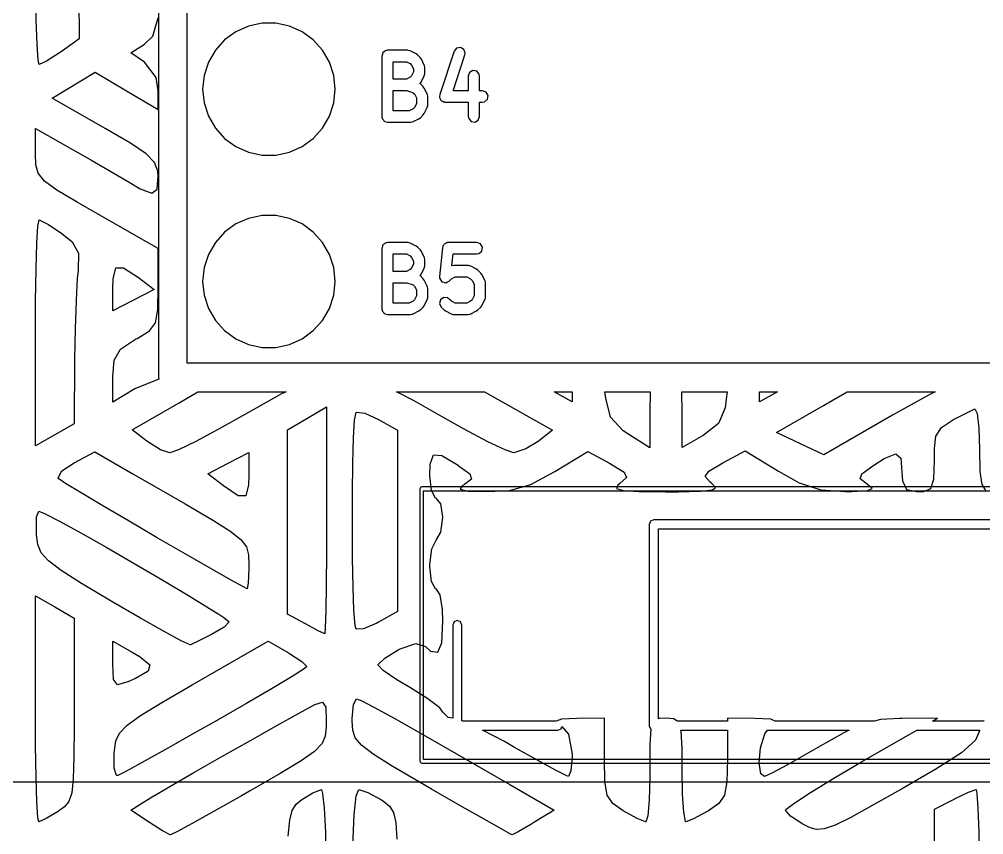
# Model space of a CAD drawing. Header units: millimetres. Extents: x 38 to 487, y 14 to 137.
# Drawn here: x 55.53 to 68.28, y 83.95 to 94.73 of the extents above; entities that cross this region are included whole.
import ezdxf

# ---------------------------------------------------------------- set-up
doc = ezdxf.new("R2010")
doc.units = ezdxf.units.MM
doc.layers.add('BLACK', color=20, linetype='Continuous')

msp = doc.modelspace()

# ---------------------------------------------------------------- linework, layer by layer
msp.add_line((79.912, 84.648), (52.924, 84.648))
at = {"layer": 'BLACK', "linetype": 'Continuous'}
for p, q in [((57.753, 90.184), (57.753, 117.744)), ((57.372, 108.662), (57.372, 89.993)), ((56.311, 95.617), (56.322, 94.468)), ((55.754, 94.723), (55.747, 95.142)), ((55.766, 94.396), (55.754, 94.723)), ((57.297, 94.505), (57.369, 94.748)), ((58.562, 94.637), (58.394, 94.563)), ((58.741, 94.675), (58.562, 94.637)), ((58.924, 94.675), (58.741, 94.675)), ((59.103, 94.637), (58.924, 94.675)), ((59.271, 94.563), (59.103, 94.637)), ((57.188, 94.399), (57.297, 94.505)), ((58.394, 94.563), (58.246, 94.455)), ((59.419, 94.455), (59.271, 94.563)), ((55.781, 94.189), (55.766, 94.396)), ((56.322, 94.468), (56.084, 94.298)), ((57.008, 94.286), (57.188, 94.399)), ((58.246, 94.455), (58.124, 94.319)), ((59.542, 94.319), (59.419, 94.455)), ((56.063, 94.283), (55.892, 94.174)), ((56.084, 94.298), (56.063, 94.283)), ((57.188, 94.16), (57.008, 94.286)), ((58.124, 94.319), (58.032, 94.16)), ((59.633, 94.16), (59.542, 94.319)), ((60.333, 94.26), (60.326, 94.242)), ((60.336, 94.279), (60.333, 94.26)), ((60.341, 94.284), (60.336, 94.279)), ((60.344, 94.29), (60.341, 94.284)), ((60.361, 94.3), (60.344, 94.29)), ((60.375, 94.312), (60.361, 94.3)), ((60.385, 94.314), (60.375, 94.312)), ((60.388, 94.316), (60.385, 94.314)), ((60.391, 94.315), (60.388, 94.316)), ((60.401, 94.317), (60.391, 94.315)), ((60.668, 94.317), (60.401, 94.317)), ((60.672, 94.315), (60.668, 94.317)), ((60.676, 94.316), (60.672, 94.315)), ((60.701, 94.309), (60.676, 94.316)), ((60.778, 94.271), (60.701, 94.309)), ((60.779, 94.27), (60.778, 94.271)), ((60.797, 94.257), (60.779, 94.27)), ((60.835, 94.219), (60.797, 94.257)), ((61.282, 94.304), (61.092, 93.732)), ((61.267, 93.783), (61.425, 94.256)), ((61.314, 94.344), (61.282, 94.304)), ((61.365, 94.354), (61.314, 94.344)), ((61.41, 94.33), (61.365, 94.354)), ((61.428, 94.282), (61.41, 94.33)), ((61.425, 94.256), (61.428, 94.282)), ((55.795, 94.129), (55.781, 94.189)), ((55.892, 94.174), (55.795, 94.129)), ((57.34, 93.956), (57.188, 94.16)), ((58.032, 94.16), (57.975, 93.986)), ((59.69, 93.986), (59.633, 94.16)), ((60.326, 94.242), (60.326, 93.442)), ((60.476, 93.936), (60.476, 94.167)), ((60.476, 94.167), (60.65, 94.167)), ((60.65, 94.167), (60.7, 94.142)), ((60.7, 94.142), (60.72, 94.121)), ((60.72, 94.121), (60.745, 94.072)), ((60.836, 94.217), (60.835, 94.219)), ((60.849, 94.199), (60.836, 94.217)), ((60.887, 94.123), (60.849, 94.199)), ((60.888, 94.119), (60.887, 94.123)), ((55.968, 93.684), (56.533, 94.027)), ((56.533, 94.027), (56.951, 93.781)), ((60.745, 94.031), (60.72, 93.981)), ((60.745, 94.072), (60.745, 94.031)), ((60.887, 93.98), (60.895, 94.005)), ((60.891, 94.115), (60.888, 94.119)), ((60.895, 94.089), (60.891, 94.115)), ((60.894, 94.009), (60.895, 94.013)), ((60.895, 94.005), (60.894, 94.009)), ((60.895, 94.013), (60.895, 94.089)), ((61.487, 94.023), (61.469, 93.975)), ((61.531, 94.049), (61.487, 94.023)), ((61.581, 94.04), (61.531, 94.049)), ((61.614, 94.001), (61.581, 94.04)), ((61.619, 93.975), (61.614, 94.001)), ((57.369, 93.784), (57.34, 93.956)), ((57.975, 93.986), (57.956, 93.804)), ((59.709, 93.804), (59.69, 93.986)), ((60.65, 93.936), (60.476, 93.936)), ((60.7, 93.961), (60.65, 93.936)), ((60.72, 93.981), (60.7, 93.961)), ((60.83, 93.879), (60.835, 93.884)), ((60.835, 93.876), (60.83, 93.879)), ((60.835, 93.884), (60.848, 93.902)), ((60.873, 93.838), (60.835, 93.876)), ((60.848, 93.902), (60.849, 93.904)), ((60.849, 93.904), (60.887, 93.98)), ((61.469, 93.975), (61.469, 93.783)), ((61.619, 93.783), (61.619, 93.975)), ((56.951, 93.781), (57.369, 93.534)), ((57.369, 93.534), (57.369, 93.784)), ((57.956, 93.804), (57.975, 93.622)), ((59.69, 93.622), (59.709, 93.804)), ((60.476, 93.517), (60.476, 93.786)), ((60.476, 93.786), (60.656, 93.786)), ((60.656, 93.786), (60.742, 93.757)), ((60.742, 93.757), (60.759, 93.74)), ((60.759, 93.74), (60.783, 93.691)), ((60.874, 93.836), (60.873, 93.838)), ((60.887, 93.818), (60.874, 93.836)), ((60.925, 93.742), (60.887, 93.818)), ((60.926, 93.738), (60.925, 93.742)), ((60.929, 93.734), (60.926, 93.738)), ((61.469, 93.783), (61.267, 93.783)), ((61.658, 93.783), (61.619, 93.783)), ((61.706, 93.766), (61.658, 93.783)), ((61.732, 93.722), (61.706, 93.766)), ((56.668, 93.286), (55.968, 93.684)), ((57.975, 93.622), (58.032, 93.447)), ((59.633, 93.447), (59.69, 93.622)), ((60.783, 93.612), (60.759, 93.562)), ((60.783, 93.691), (60.783, 93.612)), ((60.933, 93.708), (60.929, 93.734)), ((60.933, 93.594), (60.933, 93.708)), ((61.092, 93.732), (61.088, 93.706)), ((61.088, 93.706), (61.09, 93.701)), ((61.09, 93.701), (61.089, 93.695)), ((61.089, 93.695), (61.099, 93.678)), ((61.099, 93.678), (61.107, 93.659)), ((61.107, 93.659), (61.112, 93.656)), ((61.112, 93.656), (61.115, 93.651)), ((61.115, 93.651), (61.134, 93.644)), ((61.134, 93.644), (61.152, 93.634)), ((61.152, 93.634), (61.158, 93.635)), ((61.158, 93.635), (61.163, 93.633)), ((61.163, 93.633), (61.469, 93.633)), ((61.469, 93.633), (61.469, 93.442)), ((61.619, 93.442), (61.619, 93.633)), ((61.619, 93.633), (61.658, 93.633)), ((61.658, 93.633), (61.684, 93.638)), ((61.684, 93.638), (61.723, 93.671)), ((61.723, 93.671), (61.732, 93.722)), ((60.688, 93.517), (60.476, 93.517)), ((60.738, 93.542), (60.688, 93.517)), ((60.759, 93.562), (60.738, 93.542)), ((60.873, 93.465), (60.886, 93.483)), ((60.886, 93.483), (60.887, 93.484)), ((60.887, 93.484), (60.925, 93.561)), ((60.925, 93.561), (60.933, 93.586)), ((60.932, 93.59), (60.933, 93.594)), ((60.933, 93.586), (60.932, 93.59)), ((58.032, 93.447), (58.124, 93.289)), ((59.542, 93.289), (59.633, 93.447)), ((60.326, 93.442), (60.328, 93.432)), ((60.328, 93.432), (60.327, 93.429)), ((60.327, 93.429), (60.329, 93.426)), ((60.329, 93.426), (60.331, 93.416)), ((60.331, 93.416), (60.343, 93.401)), ((60.343, 93.401), (60.353, 93.384)), ((60.353, 93.384), (60.359, 93.382)), ((60.359, 93.382), (60.364, 93.377)), ((60.364, 93.377), (60.383, 93.373)), ((60.383, 93.373), (60.401, 93.367)), ((60.401, 93.367), (60.706, 93.367)), ((60.706, 93.367), (60.732, 93.371)), ((60.732, 93.371), (60.735, 93.374)), ((60.735, 93.374), (60.739, 93.375)), ((60.739, 93.375), (60.816, 93.413)), ((60.816, 93.413), (60.834, 93.426)), ((60.834, 93.426), (60.835, 93.427)), ((60.835, 93.427), (60.873, 93.465)), ((61.469, 93.442), (61.474, 93.416)), ((61.474, 93.416), (61.506, 93.377)), ((61.506, 93.377), (61.557, 93.368)), ((61.557, 93.368), (61.601, 93.394)), ((61.601, 93.394), (61.619, 93.442)), ((55.744, 92.954), (55.744, 93.286)), ((55.744, 93.286), (56.236, 93.007)), ((57.001, 93.091), (56.668, 93.286)), ((58.124, 93.289), (58.246, 93.153)), ((59.419, 93.153), (59.542, 93.289)), ((58.246, 93.153), (58.394, 93.045)), ((59.271, 93.045), (59.419, 93.153)), ((56.236, 93.007), (56.479, 92.868)), ((57.209, 92.948), (57.001, 93.091)), ((58.394, 93.045), (58.562, 92.97)), ((59.103, 92.97), (59.271, 93.045)), ((55.749, 92.806), (55.744, 92.954)), ((56.479, 92.868), (56.771, 92.699)), ((57.321, 92.833), (57.209, 92.948)), ((58.562, 92.97), (58.741, 92.932)), ((58.741, 92.932), (58.924, 92.932)), ((58.924, 92.932), (59.103, 92.97)), ((55.781, 92.693), (55.749, 92.806)), ((57.364, 92.72), (57.321, 92.833)), ((57.368, 92.653), (57.364, 92.72)), ((55.865, 92.589), (55.781, 92.693)), ((56.771, 92.699), (56.984, 92.573)), ((57.353, 92.483), (57.368, 92.653)), ((56.029, 92.47), (55.865, 92.589)), ((56.298, 92.309), (56.029, 92.47)), ((56.984, 92.573), (57.129, 92.489)), ((57.129, 92.489), (57.285, 92.431)), ((57.285, 92.431), (57.353, 92.483)), ((56.556, 92.162), (56.298, 92.309)), ((57.369, 91.7), (56.556, 92.162)), ((58.562, 92.097), (58.394, 92.023)), ((58.741, 92.135), (58.562, 92.097)), ((58.924, 92.135), (58.741, 92.135)), ((59.103, 92.097), (58.924, 92.135)), ((59.271, 92.023), (59.103, 92.097)), ((55.764, 91.771), (55.778, 91.995)), ((55.778, 91.995), (55.795, 92.076)), ((55.795, 92.076), (55.803, 92.075)), ((55.803, 92.075), (55.917, 92.016)), ((55.917, 92.016), (56.096, 91.898)), ((58.394, 92.023), (58.246, 91.915)), ((59.419, 91.915), (59.271, 92.023)), ((56.096, 91.898), (56.231, 91.788)), ((58.246, 91.915), (58.124, 91.779)), ((59.542, 91.779), (59.419, 91.915)), ((55.753, 91.43), (55.764, 91.771)), ((56.231, 91.788), (56.313, 91.636)), ((57.369, 91.181), (57.369, 91.7)), ((58.124, 91.779), (58.032, 91.62)), ((59.633, 91.62), (59.542, 91.779)), ((60.333, 91.72), (60.326, 91.702)), ((60.326, 91.702), (60.326, 90.902)), ((60.336, 91.739), (60.333, 91.72)), ((60.341, 91.744), (60.336, 91.739)), ((60.344, 91.75), (60.341, 91.744)), ((60.361, 91.76), (60.344, 91.75)), ((60.375, 91.772), (60.361, 91.76)), ((60.385, 91.774), (60.375, 91.772)), ((60.388, 91.776), (60.385, 91.774)), ((60.391, 91.775), (60.388, 91.776)), ((60.401, 91.777), (60.391, 91.775)), ((60.668, 91.777), (60.401, 91.777)), ((60.672, 91.775), (60.668, 91.777)), ((60.676, 91.776), (60.672, 91.775)), ((60.701, 91.769), (60.676, 91.776)), ((60.778, 91.731), (60.701, 91.769)), ((60.779, 91.73), (60.778, 91.731)), ((60.797, 91.717), (60.779, 91.73)), ((60.835, 91.679), (60.797, 91.717)), ((61.127, 91.709), (61.088, 91.328)), ((61.133, 91.724), (61.127, 91.709)), ((61.136, 91.739), (61.133, 91.724)), ((61.144, 91.746), (61.136, 91.739)), ((61.149, 91.756), (61.144, 91.746)), ((61.163, 91.762), (61.149, 91.756)), ((61.175, 91.772), (61.163, 91.762)), ((61.193, 91.775), (61.175, 91.772)), ((61.196, 91.777), (61.193, 91.775)), ((61.197, 91.776), (61.196, 91.777)), ((61.201, 91.777), (61.197, 91.776)), ((61.582, 91.777), (61.201, 91.777)), ((61.63, 91.759), (61.582, 91.777)), ((61.656, 91.715), (61.63, 91.759)), ((61.647, 91.664), (61.656, 91.715)), ((56.313, 91.636), (56.308, 91.406)), ((58.032, 91.62), (57.975, 91.446)), ((59.69, 91.446), (59.633, 91.62)), ((60.476, 91.396), (60.476, 91.627)), ((60.476, 91.627), (60.65, 91.627)), ((60.65, 91.627), (60.7, 91.602)), ((60.7, 91.602), (60.72, 91.581)), ((60.72, 91.581), (60.745, 91.532)), ((60.836, 91.677), (60.835, 91.679)), ((60.849, 91.659), (60.836, 91.677)), ((60.887, 91.583), (60.849, 91.659)), ((60.888, 91.579), (60.887, 91.583)), ((60.891, 91.575), (60.888, 91.579)), ((60.895, 91.549), (60.891, 91.575)), ((61.253, 91.468), (61.269, 91.627)), ((61.269, 91.627), (61.582, 91.627)), ((61.582, 91.627), (61.608, 91.631)), ((61.608, 91.631), (61.647, 91.664)), ((56.773, 91.299), (56.81, 91.444)), ((56.81, 91.444), (56.911, 91.445)), ((56.911, 91.445), (57.106, 91.314)), ((57.975, 91.446), (57.956, 91.264)), ((59.709, 91.264), (59.69, 91.446)), ((60.745, 91.491), (60.72, 91.441)), ((60.745, 91.532), (60.745, 91.491)), ((60.887, 91.44), (60.895, 91.465)), ((60.894, 91.469), (60.895, 91.473)), ((60.895, 91.465), (60.894, 91.469)), ((60.895, 91.473), (60.895, 91.549)), ((61.277, 91.472), (61.253, 91.468)), ((61.468, 91.472), (61.277, 91.472)), ((61.472, 91.471), (61.468, 91.472)), ((61.476, 91.472), (61.472, 91.471)), ((61.501, 91.464), (61.476, 91.472)), ((61.578, 91.426), (61.501, 91.464)), ((55.746, 91), (55.753, 91.43)), ((56.308, 91.406), (56.298, 91.308)), ((60.65, 91.396), (60.476, 91.396)), ((60.7, 91.421), (60.65, 91.396)), ((60.72, 91.441), (60.7, 91.421)), ((60.83, 91.339), (60.835, 91.344)), ((60.835, 91.336), (60.83, 91.339)), ((60.835, 91.344), (60.848, 91.362)), ((60.873, 91.298), (60.835, 91.336)), ((60.848, 91.362), (60.849, 91.364)), ((60.849, 91.364), (60.887, 91.44)), ((61.088, 91.328), (61.09, 91.302)), ((61.246, 91.297), (61.295, 91.322)), ((61.295, 91.322), (61.45, 91.322)), ((61.45, 91.322), (61.5, 91.297)), ((61.579, 91.425), (61.578, 91.426)), ((61.597, 91.412), (61.579, 91.425)), ((61.635, 91.374), (61.597, 91.412)), ((61.636, 91.372), (61.635, 91.374)), ((61.649, 91.354), (61.636, 91.372)), ((61.687, 91.278), (61.649, 91.354)), ((56.298, 91.308), (56.282, 91.018)), ((56.77, 91.176), (56.773, 91.299)), ((57.106, 91.314), (57.313, 91.155)), ((57.956, 91.264), (57.975, 91.082)), ((59.69, 91.082), (59.709, 91.264)), ((60.476, 90.977), (60.476, 91.246)), ((60.476, 91.246), (60.656, 91.246)), ((60.656, 91.246), (60.742, 91.217)), ((60.742, 91.217), (60.759, 91.2)), ((60.759, 91.2), (60.783, 91.151)), ((60.874, 91.296), (60.873, 91.298)), ((60.887, 91.278), (60.874, 91.296)), ((60.925, 91.202), (60.887, 91.278)), ((60.926, 91.198), (60.925, 91.202)), ((60.929, 91.194), (60.926, 91.198)), ((60.933, 91.168), (60.929, 91.194)), ((61.09, 91.302), (61.091, 91.302)), ((61.091, 91.302), (61.091, 91.301)), ((61.091, 91.301), (61.105, 91.281)), ((61.105, 91.281), (61.119, 91.26)), ((61.119, 91.26), (61.12, 91.26)), ((61.12, 91.26), (61.12, 91.259)), ((61.12, 91.259), (61.144, 91.253)), ((61.144, 91.253), (61.169, 91.246)), ((61.169, 91.246), (61.169, 91.246)), ((61.169, 91.246), (61.17, 91.246)), ((61.17, 91.246), (61.192, 91.257)), ((61.192, 91.257), (61.215, 91.267)), ((61.215, 91.267), (61.216, 91.268)), ((61.216, 91.268), (61.246, 91.297)), ((61.216, 91.268), (61.216, 91.268)), ((61.5, 91.297), (61.52, 91.276)), ((61.52, 91.276), (61.545, 91.227)), ((61.545, 91.227), (61.545, 91.072)), ((61.688, 91.274), (61.687, 91.278)), ((61.691, 91.27), (61.688, 91.274)), ((61.695, 91.245), (61.691, 91.27)), ((61.695, 91.054), (61.695, 91.245)), ((56.77, 90.874), (56.77, 91.176)), ((57.313, 91.155), (57.042, 91.015)), ((57.364, 90.891), (57.369, 91.181)), ((57.975, 91.082), (58.032, 90.907)), ((59.633, 90.907), (59.69, 91.082)), ((60.783, 91.072), (60.759, 91.022)), ((60.783, 91.151), (60.783, 91.072)), ((60.933, 91.054), (60.933, 91.168)), ((61.545, 91.072), (61.52, 91.022)), ((55.744, 90.583), (55.746, 91)), ((56.282, 91.018), (56.277, 90.874)), ((57.042, 91.015), (56.77, 90.874)), ((60.688, 90.977), (60.476, 90.977)), ((60.738, 91.002), (60.688, 90.977)), ((60.759, 91.022), (60.738, 91.002)), ((60.873, 90.925), (60.886, 90.943)), ((60.886, 90.943), (60.887, 90.944)), ((60.887, 90.944), (60.925, 91.021)), ((60.925, 91.021), (60.933, 91.046)), ((60.932, 91.05), (60.933, 91.054)), ((60.933, 91.046), (60.932, 91.05)), ((61.102, 91.021), (61.088, 90.971)), ((61.088, 90.971), (61.11, 90.925)), ((61.144, 91.05), (61.102, 91.021)), ((61.195, 91.046), (61.144, 91.05)), ((61.216, 91.031), (61.195, 91.046)), ((61.246, 91.002), (61.216, 91.031)), ((61.295, 90.977), (61.246, 91.002)), ((61.45, 90.977), (61.295, 90.977)), ((61.5, 91.002), (61.45, 90.977)), ((61.52, 91.022), (61.5, 91.002)), ((61.635, 90.925), (61.648, 90.943)), ((61.648, 90.943), (61.649, 90.944)), ((61.649, 90.944), (61.687, 91.021)), ((61.687, 91.021), (61.695, 91.046)), ((61.694, 91.05), (61.695, 91.054)), ((61.695, 91.046), (61.694, 91.05)), ((56.277, 90.874), (56.269, 90.642)), ((57.332, 90.718), (57.364, 90.891)), ((58.032, 90.907), (58.124, 90.749)), ((59.542, 90.749), (59.633, 90.907)), ((60.326, 90.902), (60.328, 90.892)), ((60.328, 90.892), (60.327, 90.889)), ((60.327, 90.889), (60.329, 90.886)), ((60.329, 90.886), (60.331, 90.876)), ((60.331, 90.876), (60.343, 90.861)), ((60.343, 90.861), (60.353, 90.844)), ((60.353, 90.844), (60.359, 90.842)), ((60.359, 90.842), (60.364, 90.837)), ((60.364, 90.837), (60.383, 90.833)), ((60.383, 90.833), (60.401, 90.827)), ((60.401, 90.827), (60.706, 90.827)), ((60.706, 90.827), (60.732, 90.831)), ((60.732, 90.831), (60.735, 90.834)), ((60.735, 90.834), (60.739, 90.835)), ((60.739, 90.835), (60.816, 90.873)), ((60.816, 90.873), (60.834, 90.886)), ((60.834, 90.886), (60.835, 90.887)), ((60.835, 90.887), (60.873, 90.925)), ((61.11, 90.925), (61.148, 90.887)), ((61.148, 90.887), (61.166, 90.874)), ((61.166, 90.874), (61.168, 90.873)), ((61.168, 90.873), (61.244, 90.835)), ((61.244, 90.835), (61.269, 90.827)), ((61.269, 90.827), (61.273, 90.828)), ((61.273, 90.828), (61.277, 90.827)), ((61.277, 90.827), (61.468, 90.827)), ((61.468, 90.827), (61.493, 90.831)), ((61.493, 90.831), (61.497, 90.834)), ((61.497, 90.834), (61.501, 90.835)), ((61.501, 90.835), (61.578, 90.873)), ((61.578, 90.873), (61.596, 90.886)), ((61.596, 90.886), (61.597, 90.887)), ((61.597, 90.887), (61.635, 90.925)), ((57.252, 90.611), (57.332, 90.718)), ((58.124, 90.749), (58.246, 90.613)), ((59.419, 90.613), (59.542, 90.749)), ((55.744, 89.091), (55.744, 90.583)), ((56.269, 90.642), (56.263, 90.237)), ((57.098, 90.515), (57.252, 90.611)), ((58.246, 90.613), (58.394, 90.505)), ((59.271, 90.505), (59.419, 90.613)), ((56.871, 90.37), (57.07, 90.5)), ((57.07, 90.5), (57.098, 90.515)), ((58.394, 90.505), (58.562, 90.43)), ((58.562, 90.43), (58.741, 90.392)), ((58.924, 90.392), (59.103, 90.43)), ((59.103, 90.43), (59.271, 90.505)), ((56.787, 90.222), (56.871, 90.37)), ((58.741, 90.392), (58.924, 90.392)), ((56.263, 90.237), (56.256, 89.382)), ((56.77, 90.003), (56.787, 90.222)), ((75.152, 90.184), (57.753, 90.184)), ((56.77, 89.668), (56.77, 90.003)), ((57.377, 89.974), (57.058, 89.846)), ((57.372, 89.993), (57.377, 89.974)), ((57.058, 89.846), (56.77, 89.668)), ((57.644, 89.66), (57.892, 89.803)), ((57.892, 89.803), (59.061, 89.803)), ((59.061, 89.803), (59.001, 89.776)), ((60.751, 89.687), (60.521, 89.803)), ((60.521, 89.803), (61.682, 89.803)), ((61.682, 89.803), (62.584, 89.297)), ((62.842, 89.671), (62.606, 89.803)), ((62.606, 89.803), (62.842, 89.803)), ((62.842, 89.803), (62.842, 89.671)), ((63.286, 89.72), (63.274, 89.803)), ((63.274, 89.803), (63.874, 89.803)), ((63.874, 89.803), (63.869, 89.545)), ((64.292, 89.791), (64.291, 89.803)), ((64.291, 89.803), (64.894, 89.803)), ((64.296, 89.545), (64.292, 89.791)), ((64.894, 89.803), (64.879, 89.707)), ((65.559, 89.803), (65.322, 89.671)), ((65.322, 89.671), (65.322, 89.803)), ((65.322, 89.803), (65.559, 89.803)), ((66.168, 89.625), (66.481, 89.803)), ((66.481, 89.803), (67.643, 89.803)), ((67.643, 89.803), (67.563, 89.767)), ((57.022, 89.301), (57.644, 89.66)), ((59.001, 89.776), (58.523, 89.51)), ((61.06, 89.51), (60.751, 89.687)), ((63.349, 89.471), (63.286, 89.72)), ((64.879, 89.707), (64.864, 89.591)), ((67.563, 89.767), (67.079, 89.497)), ((59.336, 89.454), (59.592, 89.606)), ((59.592, 89.606), (59.592, 88.104)), ((59.966, 89.432), (59.984, 89.531)), ((59.984, 89.531), (59.989, 89.535)), ((59.989, 89.535), (60.101, 89.521)), ((63.869, 89.545), (63.869, 89.066)), ((64.296, 89.067), (64.296, 89.545)), ((64.864, 89.591), (64.776, 89.386)), ((65.543, 89.268), (66.168, 89.625)), ((67.887, 89.44), (68.166, 89.579)), ((68.166, 89.579), (68.198, 89.518)), ((58.523, 89.51), (58.174, 89.314)), ((59.079, 89.303), (59.336, 89.454)), ((59.952, 89.196), (59.966, 89.432)), ((60.101, 89.521), (60.283, 89.439)), ((60.283, 89.439), (60.532, 89.297)), ((61.416, 89.31), (61.06, 89.51)), ((63.518, 89.29), (63.349, 89.471)), ((67.079, 89.497), (66.169, 88.97)), ((67.727, 89.334), (67.887, 89.44)), ((68.198, 89.518), (68.221, 89.326)), ((56.256, 89.382), (56, 89.236)), ((57.217, 89.151), (57.022, 89.301)), ((58.174, 89.314), (57.865, 89.15)), ((59.079, 86.865), (59.079, 89.303)), ((60.532, 89.297), (60.532, 86.902)), ((61.726, 89.146), (61.416, 89.31)), ((62.584, 89.297), (62.393, 89.149)), ((63.591, 89.241), (63.518, 89.29)), ((64.776, 89.386), (64.574, 89.229)), ((67.653, 89.22), (67.727, 89.334)), ((68.221, 89.326), (68.23, 89.047)), ((56, 89.236), (55.744, 89.091)), ((57.397, 89.04), (57.217, 89.151)), ((57.865, 89.15), (57.637, 89.039)), ((59.943, 88.861), (59.952, 89.196)), ((62.393, 89.149), (62.232, 89.05)), ((63.869, 89.066), (63.591, 89.241)), ((64.574, 89.229), (64.296, 89.067)), ((66.169, 88.97), (65.543, 89.268)), ((67.633, 89.056), (67.653, 89.22)), ((57.523, 88.999), (57.397, 89.04)), ((57.637, 89.039), (57.523, 88.999)), ((61.957, 89.037), (61.726, 89.146)), ((62.072, 88.999), (61.957, 89.037)), ((62.232, 89.05), (62.072, 88.999)), ((64.834, 88.865), (65.13, 89.025)), ((65.13, 89.025), (65.57, 88.755)), ((67.632, 88.898), (67.633, 89.056)), ((68.23, 89.047), (68.235, 88.751)), ((56.255, 88.868), (56.53, 89.01)), ((56.53, 89.01), (57.034, 88.721)), ((58.295, 88.861), (58.566, 89.002)), ((58.566, 89.002), (58.566, 88.7)), ((60.966, 88.85), (61.008, 88.971)), ((61.008, 88.971), (61.12, 88.962)), ((61.12, 88.962), (61.333, 88.835)), ((62.615, 88.751), (63.048, 89.017)), ((63.048, 89.017), (63.337, 88.862)), ((66.831, 88.835), (66.969, 88.922)), ((66.969, 88.922), (67.121, 88.984)), ((67.121, 88.984), (67.188, 88.926)), ((67.188, 88.926), (67.204, 88.741)), ((67.624, 88.649), (67.632, 88.898)), ((56.095, 88.759), (56.255, 88.868)), ((58.023, 88.721), (58.295, 88.861)), ((59.937, 88.46), (59.943, 88.861)), ((60.961, 88.698), (60.966, 88.85)), ((61.333, 88.835), (61.336, 88.833)), ((61.336, 88.833), (61.49, 88.721)), ((63.337, 88.862), (63.373, 88.842)), ((63.373, 88.842), (63.532, 88.744)), ((64.652, 88.758), (64.834, 88.865)), ((66.675, 88.722), (66.831, 88.835)), ((56.046, 88.668), (56.095, 88.759)), ((56.055, 88.654), (56.046, 88.668)), ((56.143, 88.595), (56.055, 88.654)), ((57.034, 88.721), (57.548, 88.426)), ((58.231, 88.562), (58.023, 88.721)), ((58.566, 88.7), (58.563, 88.577)), ((60.982, 88.5), (60.961, 88.698)), ((61.513, 88.652), (61.419, 88.582)), ((61.49, 88.721), (61.513, 88.652)), ((62.298, 88.581), (62.615, 88.751)), ((63.559, 88.674), (63.475, 88.595)), ((63.532, 88.744), (63.559, 88.674)), ((64.603, 88.686), (64.652, 88.758)), ((64.668, 88.612), (64.603, 88.686)), ((65.57, 88.755), (65.846, 88.603)), ((66.651, 88.653), (66.675, 88.722)), ((66.744, 88.583), (66.651, 88.653)), ((67.204, 88.741), (67.209, 88.629)), ((67.586, 88.527), (67.624, 88.649)), ((68.235, 88.751), (68.258, 88.578)), ((56.348, 88.471), (56.143, 88.595)), ((58.425, 88.431), (58.231, 88.562)), ((58.563, 88.577), (58.526, 88.432)), ((60.835, 88.541), (60.828, 88.523)), ((60.828, 88.523), (60.828, 84.923)), ((60.853, 88.548), (60.835, 88.541)), ((72.053, 88.548), (60.853, 88.548)), ((61.388, 88.562), (61.363, 88.517)), ((61.363, 88.517), (61.467, 88.494)), ((61.419, 88.582), (61.388, 88.562)), ((62.012, 88.503), (62.298, 88.581)), ((63.445, 88.572), (63.43, 88.527)), ((63.43, 88.527), (63.515, 88.5)), ((63.475, 88.595), (63.445, 88.572)), ((64.539, 88.491), (64.697, 88.509)), ((64.69, 88.595), (64.668, 88.612)), ((64.74, 88.542), (64.69, 88.595)), ((64.697, 88.509), (64.74, 88.542)), ((65.846, 88.603), (66.131, 88.51)), ((66.131, 88.51), (66.457, 88.487)), ((66.746, 88.582), (66.744, 88.583)), ((66.809, 88.528), (66.746, 88.582)), ((66.748, 88.499), (66.809, 88.528)), ((67.209, 88.629), (67.265, 88.512)), ((67.265, 88.512), (67.418, 88.484)), ((67.495, 88.487), (67.586, 88.527)), ((68.258, 88.578), (68.309, 88.501)), ((56.638, 88.298), (56.348, 88.471)), ((57.548, 88.426), (57.727, 88.324)), ((58.526, 88.432), (58.425, 88.431)), ((59.936, 88.03), (59.937, 88.46)), ((60.878, 84.948), (60.878, 88.498)), ((60.878, 88.498), (72.028, 88.498)), ((61.035, 88.401), (60.982, 88.5)), ((61.046, 88.399), (61.035, 88.401)), ((61.107, 88.324), (61.046, 88.399)), ((61.467, 88.494), (61.721, 88.487)), ((61.721, 88.487), (62.012, 88.503)), ((63.515, 88.5), (63.725, 88.488)), ((63.725, 88.488), (64.082, 88.484)), ((64.082, 88.484), (64.243, 88.485)), ((64.243, 88.485), (64.539, 88.491)), ((66.457, 88.487), (66.544, 88.488)), ((66.544, 88.488), (66.748, 88.499)), ((67.418, 88.484), (67.495, 88.487)), ((56.984, 88.094), (56.638, 88.298)), ((57.727, 88.324), (58.079, 88.118)), ((61.132, 88.147), (61.107, 88.324)), ((55.757, 87.967), (55.76, 88.153)), ((55.76, 88.153), (55.791, 88.228)), ((55.791, 88.228), (55.865, 88.197)), ((55.865, 88.197), (56.061, 88.096)), ((61.106, 87.95), (61.132, 88.147)), ((56.061, 88.096), (56.344, 87.94)), ((57.356, 87.877), (56.984, 88.094)), ((58.079, 88.118), (58.316, 87.969)), ((59.592, 88.104), (59.592, 88.03)), ((59.592, 88.03), (59.592, 87.679)), ((59.938, 87.605), (59.936, 88.03)), ((63.88, 88.096), (63.863, 88.053)), ((63.863, 88.053), (63.863, 85.393)), ((63.923, 88.113), (63.88, 88.096)), ((71.603, 88.113), (63.923, 88.113)), ((55.76, 87.916), (55.757, 87.967)), ((55.778, 87.786), (55.76, 87.916)), ((56.344, 87.94), (56.687, 87.746)), ((57.724, 87.664), (57.356, 87.877)), ((58.316, 87.969), (58.46, 87.855)), ((61.046, 87.843), (61.106, 87.95)), ((63.983, 85.482), (63.983, 87.993)), ((63.983, 87.993), (71.543, 87.993)), ((55.822, 87.678), (55.778, 87.786)), ((56.687, 87.746), (57.058, 87.532)), ((58.46, 87.855), (58.535, 87.756)), ((58.535, 87.756), (58.562, 87.652)), ((60.989, 87.729), (61.046, 87.843)), ((55.917, 87.57), (55.822, 87.678)), ((58.056, 87.473), (57.724, 87.664)), ((58.562, 87.652), (58.566, 87.522)), ((59.592, 87.679), (59.589, 87.25)), ((60.961, 87.522), (60.989, 87.729)), ((56.086, 87.442), (55.917, 87.57)), ((57.058, 87.532), (57.428, 87.316)), ((58.566, 87.522), (58.566, 87.464)), ((59.945, 87.222), (59.938, 87.605)), ((60.961, 87.496), (60.961, 87.522)), ((60.983, 87.3), (60.961, 87.496)), ((56.355, 87.273), (56.086, 87.442)), ((58.324, 87.321), (58.056, 87.473)), ((58.566, 87.464), (58.559, 87.278)), ((56.745, 87.04), (56.355, 87.273)), ((57.428, 87.316), (57.768, 87.114)), ((58.496, 87.226), (58.324, 87.321)), ((58.559, 87.278), (58.545, 87.203)), ((59.589, 87.25), (59.584, 86.91)), ((61.036, 87.203), (60.983, 87.3)), ((55.744, 85.615), (55.744, 87.108)), ((55.744, 87.108), (56, 86.962)), ((57.768, 87.114), (58.048, 86.943)), ((58.545, 87.203), (58.496, 87.226)), ((59.956, 86.914), (59.945, 87.222)), ((61.046, 87.201), (61.036, 87.203)), ((61.095, 87.124), (61.046, 87.201)), ((61.126, 86.928), (61.095, 87.124)), ((56.77, 87.025), (56.745, 87.04)), ((57.136, 86.813), (56.77, 87.025)), ((56, 86.962), (56.256, 86.816)), ((58.048, 86.943), (58.171, 86.865)), ((58.171, 86.865), (58.238, 86.822)), ((59.315, 86.737), (59.079, 86.865)), ((59.584, 86.91), (59.578, 86.686)), ((59.971, 86.719), (59.956, 86.914)), ((60.532, 86.902), (60.283, 86.76)), ((61.132, 86.774), (61.126, 86.928)), ((56.256, 86.816), (56.256, 86.509)), ((57.446, 86.638), (57.136, 86.813)), ((58.238, 86.822), (58.308, 86.766)), ((58.308, 86.765), (58.239, 86.695)), ((58.308, 86.766), (58.308, 86.765)), ((59.484, 86.647), (59.315, 86.737)), ((60.26, 86.748), (60.083, 86.672)), ((60.283, 86.76), (60.26, 86.748)), ((61.117, 86.49), (61.132, 86.774)), ((61.28, 86.766), (61.263, 86.723)), ((61.323, 86.783), (61.28, 86.766)), ((61.365, 86.766), (61.323, 86.783)), ((61.383, 86.723), (61.365, 86.766)), ((57.673, 86.516), (57.446, 86.638)), ((58.074, 86.598), (57.896, 86.51)), ((58.239, 86.695), (58.074, 86.598)), ((59.57, 86.606), (59.484, 86.647)), ((59.571, 86.606), (59.57, 86.606)), ((59.578, 86.686), (59.571, 86.606)), ((59.984, 86.667), (59.971, 86.719)), ((60.083, 86.672), (59.984, 86.667)), ((61.263, 86.723), (61.263, 85.493)), ((61.383, 85.458), (61.383, 86.723)), ((56.256, 86.509), (56.257, 85.608)), ((56.77, 86.214), (56.77, 86.509)), ((56.77, 86.509), (57.026, 86.364)), ((57.789, 86.463), (57.673, 86.516)), ((57.896, 86.51), (57.797, 86.463)), ((57.819, 85.932), (58.824, 86.508)), ((58.824, 86.508), (59.08, 86.363)), ((60.569, 86.407), (60.777, 86.479)), ((60.777, 86.479), (60.902, 86.439)), ((61.066, 86.363), (61.117, 86.49)), ((57.026, 86.364), (57.131, 86.302)), ((57.797, 86.463), (57.789, 86.463)), ((59.08, 86.363), (59.106, 86.348)), ((59.106, 86.348), (59.268, 86.241)), ((60.366, 86.286), (60.543, 86.394)), ((60.543, 86.394), (60.569, 86.407)), ((60.902, 86.439), (60.971, 86.379)), ((60.971, 86.379), (61.066, 86.363)), ((56.777, 86.003), (56.77, 86.214)), ((57.131, 86.302), (57.259, 86.196)), ((59.268, 86.241), (59.315, 86.194)), ((60.279, 86.202), (60.366, 86.286)), ((57.236, 86.112), (57.066, 86.018)), ((57.259, 86.196), (57.236, 86.112)), ((59.3, 86.146), (59.142, 86.044)), ((59.334, 86.175), (59.3, 86.146)), ((59.315, 86.194), (59.334, 86.175)), ((60.277, 86.194), (60.279, 86.202)), ((60.345, 86.122), (60.277, 86.194)), ((60.522, 86), (60.345, 86.122)), ((56.828, 85.933), (56.777, 86.003)), ((56.968, 85.974), (56.828, 85.933)), ((57.066, 86.018), (56.968, 85.974)), ((59.142, 86.044), (58.876, 85.884)), ((60.704, 85.892), (60.522, 86)), ((57.415, 85.699), (57.819, 85.932)), ((58.876, 85.884), (58.527, 85.68)), ((60.936, 85.749), (60.704, 85.892)), ((59.438, 85.672), (59.543, 85.706)), ((59.543, 85.706), (59.584, 85.636)), ((59.953, 85.672), (59.99, 85.747)), ((59.99, 85.747), (60.059, 85.721)), ((60.059, 85.721), (60.221, 85.638)), ((61.091, 85.628), (60.936, 85.749)), ((55.746, 85.131), (55.744, 85.615)), ((56.257, 85.608), (56.257, 85.394)), ((57.136, 85.529), (57.415, 85.699)), ((58.527, 85.68), (58.121, 85.448)), ((59.222, 85.556), (59.4, 85.653)), ((59.4, 85.653), (59.438, 85.672)), ((59.584, 85.636), (59.589, 85.454)), ((59.935, 85.488), (59.953, 85.672)), ((60.221, 85.638), (60.487, 85.492)), ((61.132, 85.571), (61.091, 85.628)), ((56.958, 85.402), (57.136, 85.529)), ((58.938, 85.397), (59.222, 85.556)), ((59.589, 85.454), (59.59, 85.43)), ((59.935, 85.454), (59.935, 85.488)), ((59.941, 85.335), (59.935, 85.454)), ((60.487, 85.492), (60.867, 85.277)), ((61.202, 85.502), (61.132, 85.571)), ((61.263, 85.493), (61.202, 85.502)), ((61.396, 85.453), (61.383, 85.458)), ((62.632, 85.453), (61.396, 85.453)), ((62.703, 85.48), (62.632, 85.453)), ((62.906, 85.488), (62.703, 85.48)), ((63.27, 85.491), (62.906, 85.488)), ((63.27, 84.953), (63.27, 85.491)), ((63.992, 85.487), (63.983, 85.482)), ((64.082, 85.491), (63.992, 85.487)), ((64.188, 85.484), (64.082, 85.491)), ((64.231, 85.453), (64.188, 85.484)), ((64.895, 85.453), (64.231, 85.453)), ((65.258, 85.488), (64.895, 85.491)), ((64.895, 85.491), (64.895, 85.453)), ((65.471, 85.479), (65.258, 85.488)), ((65.526, 85.453), (65.471, 85.479)), ((66.839, 85.453), (65.526, 85.453)), ((66.92, 85.473), (66.839, 85.453)), ((67.175, 85.49), (66.92, 85.473)), ((67.204, 85.49), (67.175, 85.49)), ((67.674, 85.491), (67.204, 85.49)), ((67.609, 85.453), (67.674, 85.491)), ((68.283, 85.453), (67.609, 85.453)), ((68.286, 85.461), (68.283, 85.453)), ((56.257, 85.394), (56.254, 84.979)), ((56.857, 85.296), (56.958, 85.402)), ((58.121, 85.448), (57.845, 85.293)), ((58.588, 85.199), (58.938, 85.397)), ((59.589, 85.375), (59.578, 85.256)), ((59.59, 85.43), (59.589, 85.375)), ((59.974, 85.235), (59.941, 85.335)), ((61.946, 85.183), (61.659, 85.333)), ((61.659, 85.333), (62.653, 85.333)), ((62.653, 85.333), (62.695, 85.351)), ((62.695, 85.351), (62.708, 85.381)), ((62.708, 85.381), (62.794, 85.281)), ((63.863, 85.393), (63.88, 85.351)), ((63.885, 85.349), (63.871, 85.146)), ((63.88, 85.351), (63.885, 85.349)), ((64.284, 85.321), (64.28, 85.333)), ((64.28, 85.333), (64.895, 85.333)), ((64.295, 85.095), (64.284, 85.321)), ((64.895, 85.333), (64.895, 84.95)), ((65.389, 85.285), (65.424, 85.333)), ((65.424, 85.333), (66.507, 85.333)), ((66.507, 85.333), (66.434, 85.301)), ((66.67, 84.914), (67.4, 85.333)), ((67.4, 85.333), (68.234, 85.333)), ((68.23, 85.324), (68.178, 85.203)), ((68.234, 85.333), (68.23, 85.324)), ((56.809, 85.191), (56.857, 85.296)), ((57.845, 85.293), (57.463, 85.079)), ((58.209, 84.984), (58.588, 85.199)), ((59.578, 85.256), (59.535, 85.156)), ((60.057, 85.135), (59.974, 85.235)), ((60.867, 85.277), (61.374, 84.987)), ((62.794, 85.281), (62.842, 85.016)), ((65.333, 85.099), (65.389, 85.285)), ((66.434, 85.301), (66.092, 85.106)), ((68.178, 85.203), (67.99, 85.036)), ((55.753, 84.713), (55.746, 85.131)), ((56.789, 85.065), (56.809, 85.191)), ((57.463, 85.079), (57.149, 84.904)), ((59.535, 85.156), (59.437, 85.054)), ((60.213, 85.016), (60.057, 85.135)), ((62.082, 85.106), (61.946, 85.183)), ((62.382, 84.936), (62.082, 85.106)), ((63.871, 85.146), (63.869, 84.807)), ((64.296, 84.807), (64.295, 85.095)), ((65.314, 84.902), (65.333, 85.099)), ((66.092, 85.106), (65.968, 85.033)), ((56.254, 84.979), (56.249, 84.83)), ((56.786, 85.029), (56.789, 85.065)), ((56.786, 84.83), (56.786, 85.029)), ((57.841, 84.773), (58.209, 84.984)), ((59.437, 85.054), (59.26, 84.929)), ((60.464, 84.858), (60.213, 85.016)), ((72.028, 84.948), (60.878, 84.948)), ((61.374, 84.987), (62.017, 84.615)), ((62.842, 84.981), (62.827, 84.796)), ((62.842, 85.016), (62.842, 84.981)), ((63.276, 84.654), (63.27, 84.953)), ((64.895, 84.95), (64.889, 84.652)), ((65.968, 85.033), (65.691, 84.874)), ((67.99, 85.036), (67.653, 84.821)), ((56.249, 84.83), (56.245, 84.693)), ((56.819, 84.734), (56.786, 84.83)), ((57.149, 84.904), (56.931, 84.784)), ((59.26, 84.929), (58.98, 84.761)), ((60.834, 84.641), (60.464, 84.858)), ((60.828, 84.923), (60.835, 84.906)), ((60.835, 84.906), (60.853, 84.898)), ((60.853, 84.898), (72.053, 84.898)), ((62.623, 84.804), (62.382, 84.936)), ((65.339, 84.758), (65.314, 84.902)), ((65.691, 84.874), (65.484, 84.764)), ((66.302, 84.698), (66.67, 84.914)), ((67.653, 84.821), (67.218, 84.569)), ((55.764, 84.387), (55.753, 84.713)), ((56.245, 84.693), (56.224, 84.508)), ((56.834, 84.734), (56.819, 84.734)), ((56.931, 84.784), (56.834, 84.734)), ((57.522, 84.589), (57.841, 84.773)), ((58.98, 84.761), (58.576, 84.529)), ((62.77, 84.73), (62.623, 84.804)), ((62.796, 84.721), (62.77, 84.73)), ((62.827, 84.796), (62.796, 84.721)), ((63.868, 84.71), (63.859, 84.411)), ((63.869, 84.807), (63.868, 84.71)), ((64.302, 84.489), (64.296, 84.807)), ((65.387, 84.722), (65.339, 84.758)), ((65.484, 84.764), (65.387, 84.722)), ((65.995, 84.51), (66.302, 84.698)), ((57.29, 84.453), (57.522, 84.589)), ((60.981, 84.556), (60.834, 84.641)), ((61.357, 84.339), (60.981, 84.556)), ((62.017, 84.615), (62.603, 84.276)), ((63.307, 84.475), (63.276, 84.654)), ((64.889, 84.652), (64.858, 84.474)), ((67.218, 84.569), (66.819, 84.341)), ((56.224, 84.508), (56.187, 84.393)), ((57.209, 84.403), (57.29, 84.453)), ((58.469, 84.468), (58.11, 84.265)), ((58.576, 84.529), (58.469, 84.468)), ((59.269, 84.417), (59.413, 84.506)), ((59.413, 84.506), (59.526, 84.55)), ((59.526, 84.55), (59.543, 84.499)), ((59.543, 84.499), (59.563, 84.302)), ((59.96, 84.216), (59.987, 84.466)), ((59.987, 84.466), (60.023, 84.55)), ((60.023, 84.55), (60.142, 84.512)), ((60.142, 84.512), (60.322, 84.412)), ((63.381, 84.364), (63.307, 84.475)), ((64.318, 84.25), (64.302, 84.489)), ((64.858, 84.474), (64.783, 84.363)), ((65.775, 84.366), (65.995, 84.51)), ((67.884, 84.42), (67.9, 84.428)), ((67.9, 84.428), (68.082, 84.515)), ((68.082, 84.515), (68.183, 84.55)), ((68.183, 84.55), (68.196, 84.499)), ((68.196, 84.499), (68.209, 84.303)), ((55.777, 84.182), (55.764, 84.387)), ((56.129, 84.321), (56.068, 84.276)), ((56.187, 84.393), (56.129, 84.321)), ((57.006, 84.276), (57.209, 84.403)), ((59.141, 84.273), (59.194, 84.355)), ((59.194, 84.355), (59.269, 84.417)), ((59.563, 84.302), (59.579, 83.985)), ((60.322, 84.412), (60.351, 84.393)), ((60.351, 84.393), (60.427, 84.331)), ((60.427, 84.331), (60.478, 84.247)), ((61.677, 84.157), (61.357, 84.339)), ((63.517, 84.27), (63.381, 84.364)), ((63.859, 84.411), (63.841, 84.201)), ((64.783, 84.363), (64.646, 84.269)), ((65.67, 84.284), (65.775, 84.366)), ((66.819, 84.341), (66.528, 84.181)), ((67.632, 84.289), (67.884, 84.42)), ((68.209, 84.303), (68.22, 83.985)), ((55.79, 84.123), (55.777, 84.182)), ((56.046, 84.261), (55.887, 84.165)), ((56.068, 84.276), (56.046, 84.261)), ((57.252, 84.114), (57.006, 84.276)), ((58.11, 84.265), (57.816, 84.101)), ((59.108, 84.143), (59.141, 84.273)), ((59.942, 83.807), (59.96, 84.216)), ((60.478, 84.247), (60.509, 84.112)), ((62.603, 84.276), (62.336, 84.114)), ((63.518, 84.269), (63.517, 84.27)), ((63.701, 84.169), (63.518, 84.269)), ((63.841, 84.201), (63.818, 84.123)), ((64.34, 84.129), (64.318, 84.25)), ((64.627, 84.258), (64.449, 84.162)), ((64.646, 84.269), (64.627, 84.258)), ((65.665, 84.275), (65.67, 84.284)), ((65.732, 84.196), (65.665, 84.275)), ((65.895, 84.091), (65.732, 84.196)), ((66.528, 84.181), (66.321, 84.081)), ((67.632, 83.105), (67.632, 84.289)), ((55.887, 84.165), (55.79, 84.123)), ((57.425, 84.006), (57.252, 84.114)), ((57.816, 84.101), (57.613, 83.992)), ((59.089, 83.933), (59.108, 84.143)), ((60.509, 84.112), (60.526, 83.895)), ((61.912, 84.024), (61.677, 84.157)), ((62.295, 84.089), (62.127, 83.991)), ((62.336, 84.114), (62.295, 84.089)), ((63.813, 84.123), (63.701, 84.169)), ((63.818, 84.123), (63.813, 84.123)), ((64.347, 84.123), (64.34, 84.129)), ((64.449, 84.162), (64.347, 84.123)), ((65.9, 84.088), (65.895, 84.091)), ((65.989, 84.044), (65.9, 84.088)), ((66.321, 84.081), (66.177, 84.031)), ((57.526, 83.953), (57.425, 84.006)), ((57.531, 83.952), (57.526, 83.953)), ((57.613, 83.992), (57.531, 83.952)), ((59.579, 83.985), (59.589, 83.573)), ((62.036, 83.957), (61.912, 84.024)), ((62.048, 83.952), (62.036, 83.957)), ((62.127, 83.991), (62.048, 83.952)), ((66.074, 84.022), (65.989, 84.044)), ((66.177, 84.031), (66.074, 84.022)), ((68.22, 83.985), (68.228, 83.573))]:
    msp.add_line(p, q, dxfattribs=at)

doc.saveas('drawing.dxf')
